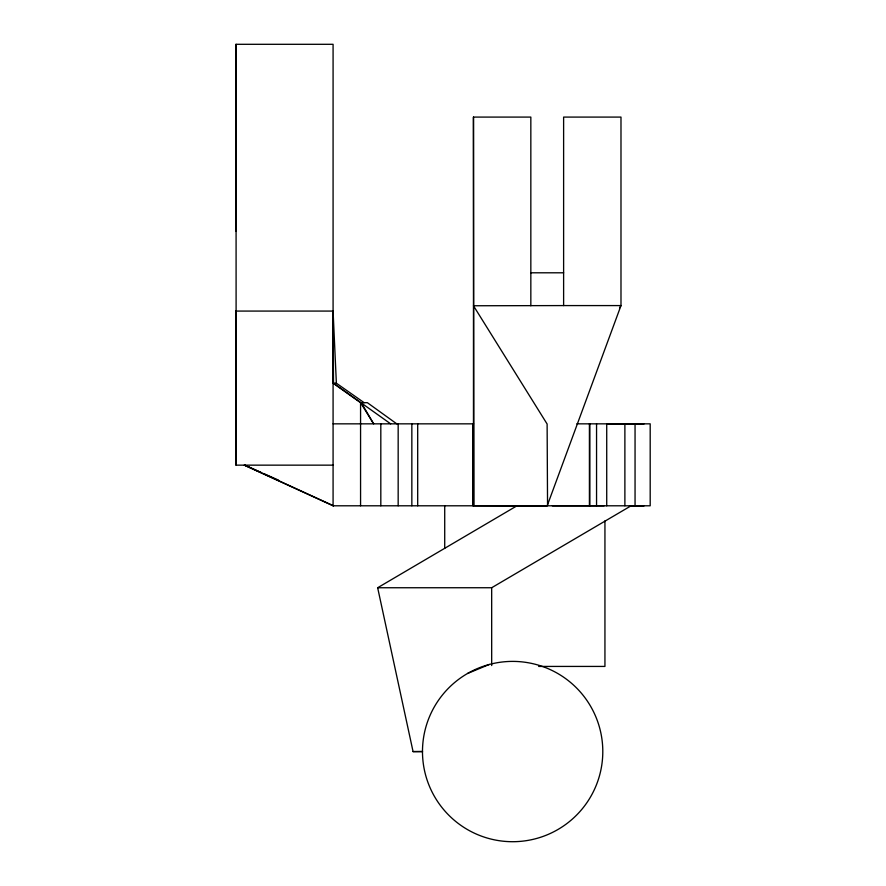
<?xml version="1.0" encoding="UTF-8"?>
<svg xmlns="http://www.w3.org/2000/svg" width="886" height="886" viewBox="0 0 886 886"><rect width="100%" height="100%" fill="white"/><g stroke="black" fill="none" stroke-linecap="round" stroke-linejoin="round"><path stroke-width="1.33" d="M333.081 465.15L236.008 465.15L236.041 311.075M530.836 305.759L530.836 117.085L473.467 117.085L473.899 505.795L547.116 505.984L620.986 305.581L620.986 117.085L563.618 117.085L563.618 305.581L473.467 305.759L547.116 424.017L547.548 504.798M619.524 307.918L620.986 305.581L563.618 305.581M413.064 751.594L422.489 751.549L413.064 751.594L377.657 587.75L516.981 505.795M377.657 587.75L491.675 587.739L631.02 505.84L644.133 505.795M467.564 673.471L489.305 664.467A90.15 90.15 0 0 1 599.722 774.885A90.15 90.15 0 0 1 448.892 815.297A90.15 90.15 0 0 1 489.305 664.467M236.008 231.168L236.008 44.3L333.081 44.3L333.081 505.795L650.191 505.795L650.191 423.84L576.797 423.84M629.857 505.895L643.391 505.806M530.836 272.799L563.618 272.799M236.008 465.15L235.809 311.075L333.081 311.075L333.125 383.195L336.37 383.195L364.146 402.687M333.081 423.84L473.589 423.84M608.029 423.84L644.133 423.84M552.399 505.806L604.13 505.795M538.655 666.427L604.939 666.427L604.939 520.89M515.253 505.795L516.184 505.806M261.005 472.393L244.68 465.15L333.513 505.795M263.519 473.501L278.592 480.179M244.237 465.15L333.081 505.795M390.66 423.84L333.513 383.195L333.081 311.075L336.37 383.195M333.081 383.195L360.569 402.687L373.648 423.84L361.289 402.687M396.751 423.84L367.369 402.687L360.569 402.687L360.569 505.795M236.119 403.684L236.041 44.3M635.052 423.84L635.052 505.795M624.885 423.84L624.885 505.795M606.722 423.84L606.722 505.795M596.555 423.84L596.555 505.795M589.81 423.84L589.81 505.795M589.412 423.84L589.412 505.795M491.675 587.739L491.686 665.552M473.467 117.085L473.467 505.795M472.836 423.84L472.836 505.795M444.717 505.784L444.717 548.345M417.694 423.84L417.694 505.795M411.846 423.84L411.846 505.795M398.168 423.84L398.168 505.795M380.814 423.84L380.814 505.795"/></g></svg>
